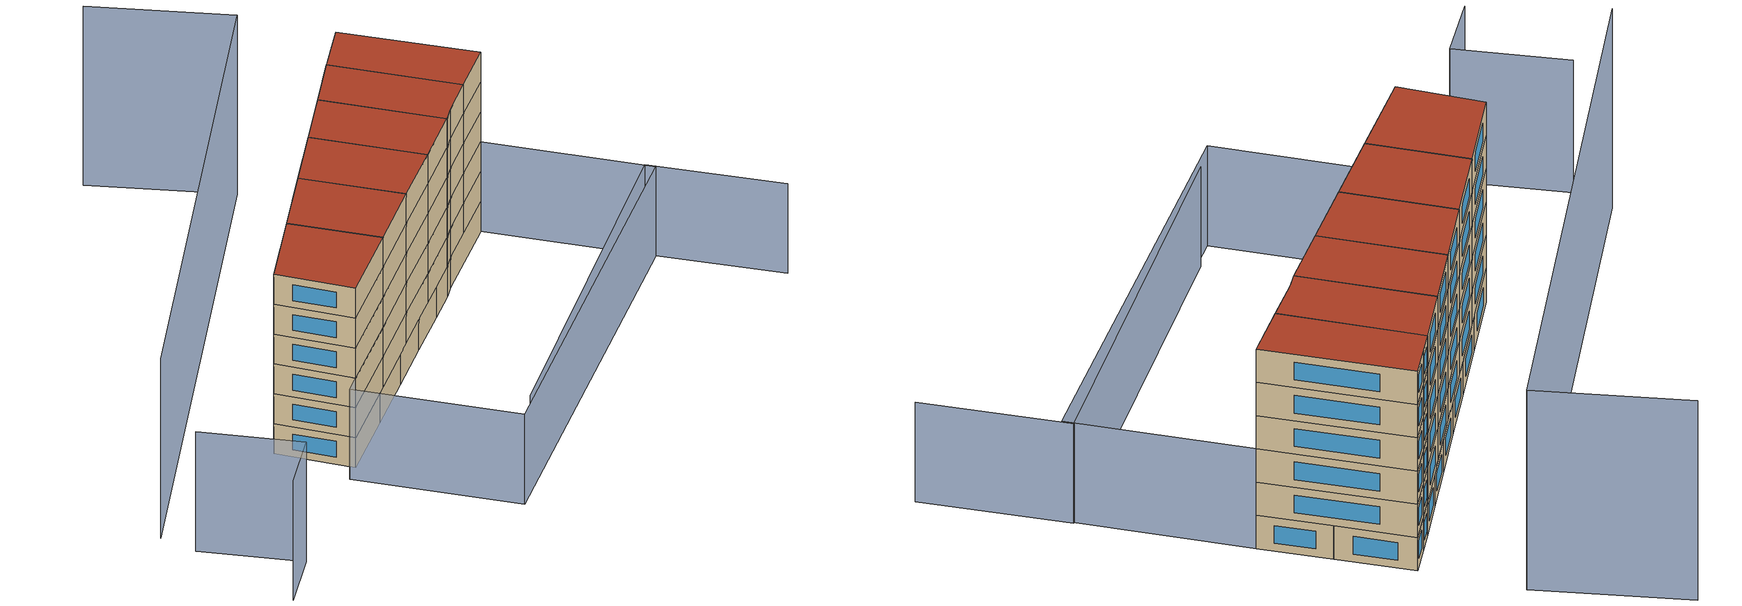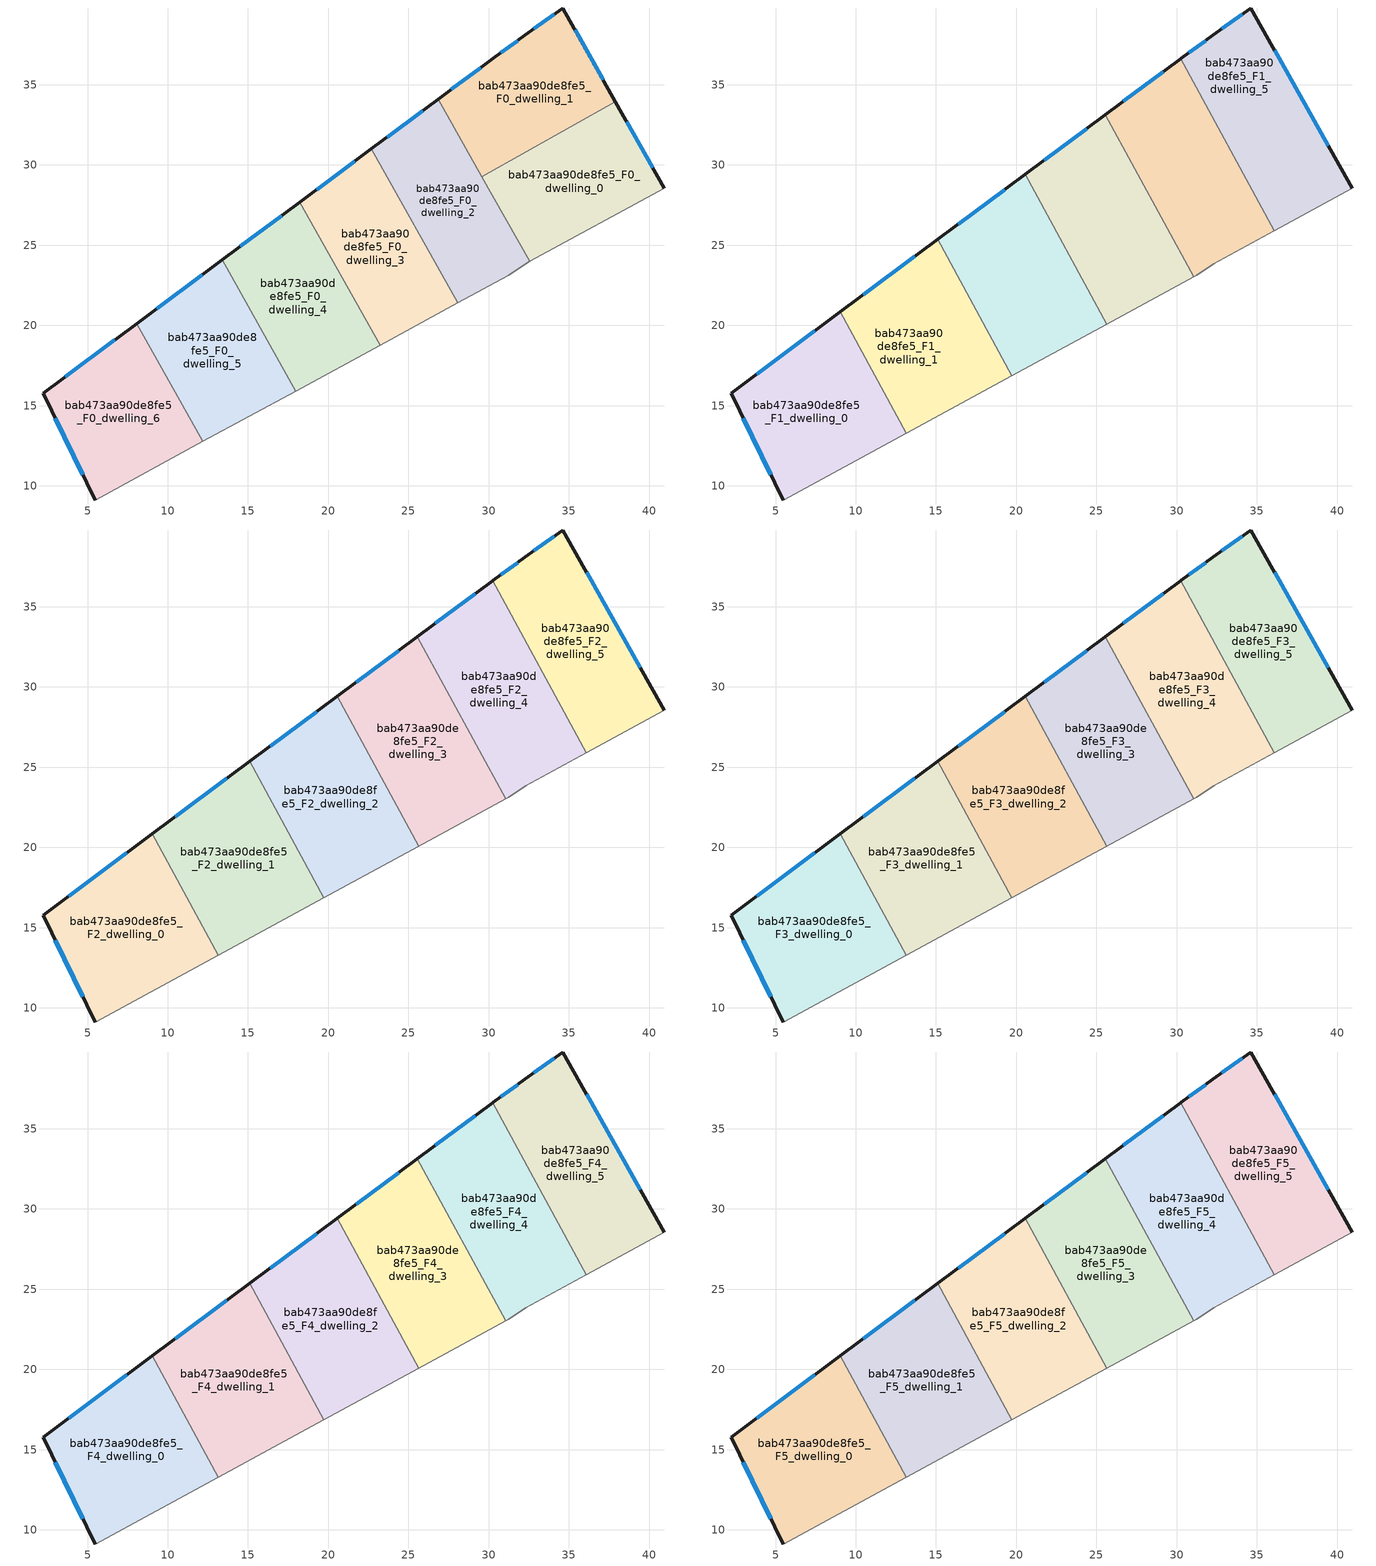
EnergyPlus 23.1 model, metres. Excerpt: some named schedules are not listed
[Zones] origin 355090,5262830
bab473aa90de8fe5_F0_dwelling_0
 floor ground (EU_floor_Construction): 37.91,33.95 40.94,28.54 32.55,23.99 29.58,29.28 z0
 wall outside (EU_wall_Construction): 40.94,28.54 37.91,33.95 z0:3
 wall to bab473aa90de8fe5_F0_dwelling_1 (EU_wall_Construction): 37.91,33.95 29.58,29.28 z0:3
 wall adiabatic (EU_wall_Construction): 32.55,23.99 40.94,28.54 z0:3
 wall to bab473aa90de8fe5_F0_dwelling_2 (EU_wall_Construction): 29.58,29.28 32.55,23.99 z0:3
 window (EU_Window_Construction): 40.23,29.81 38.62,32.68 z0.7:2.3
bab473aa90de8fe5_F0_dwelling_1
 floor ground (EU_floor_Construction): 34.64,39.79 37.91,33.95 29.58,29.28 26.87,34.11 30.3,36.67 32.27,38.08 z0
 wall outside (EU_wall_Construction): 37.91,33.95 34.64,39.79 32.27,38.08 30.3,36.67 26.87,34.11 z0:3
 wall to bab473aa90de8fe5_F0_dwelling_2 (EU_wall_Construction): 26.87,34.11 29.58,29.28 z0:3
 window (EU_Window_Construction): 29.5,36.07 27.68,34.71 / 31.8,37.75 30.76,37 / 34.08,39.38 32.82,38.48 / 37.14,35.32 35.41,38.42 z0.7:2.3
bab473aa90de8fe5_F0_dwelling_2
 floor ground (EU_floor_Construction): 26.87,34.11 32.55,23.99 32.31,23.85 31.27,23.13 28.08,21.4 22.7,31.01 z0
 wall outside (EU_wall_Construction): 26.87,34.11 22.7,31.01 z0:3
 wall adiabatic (EU_wall_Construction): 28.08,21.4 31.27,23.13 32.31,23.85 32.55,23.99 z0:3
 wall to bab473aa90de8fe5_F0_dwelling_3 (EU_wall_Construction): 22.7,31.01 28.08,21.4 z0:3
 window (EU_Window_Construction): 25.89,33.38 23.68,31.74 z0.7:2.3
bab473aa90de8fe5_F0_dwelling_3
 floor ground (EU_floor_Construction): 22.7,31.01 28.08,21.4 23.23,18.77 18.23,27.68 z0
 wall outside (EU_wall_Construction): 22.7,31.01 18.23,27.68 z0:3
 wall adiabatic (EU_wall_Construction): 23.23,18.77 28.08,21.4 z0:3
 wall to bab473aa90de8fe5_F0_dwelling_4 (EU_wall_Construction): 18.23,27.68 23.23,18.77 z0:3
 window (EU_Window_Construction): 21.65,30.23 19.28,28.46 z0.7:2.3
bab473aa90de8fe5_F0_dwelling_4
 floor ground (EU_floor_Construction): 18.23,27.68 23.23,18.77 17.98,15.91 13.39,24.08 z0
 wall outside (EU_wall_Construction): 18.23,27.68 13.39,24.08 z0:3
 wall adiabatic (EU_wall_Construction): 17.98,15.91 23.23,18.77 z0:3
 wall to bab473aa90de8fe5_F0_dwelling_5 (EU_wall_Construction): 13.39,24.08 17.98,15.91 z0:3
 window (EU_Window_Construction): 17.1,26.84 14.53,24.93 z0.7:2.3
 ceiling adiabatic (EU_roof_Construction): 23.23,18.77 18.23,27.68 13.39,24.08 17.98,15.91 z3
bab473aa90de8fe5_F0_dwelling_5
 floor ground (EU_floor_Construction): 13.39,24.08 17.98,15.91 12.19,12.77 8.07,20.12 z0
 wall outside (EU_wall_Construction): 13.39,24.08 8.07,20.12 z0:3
 wall adiabatic (EU_wall_Construction): 12.19,12.77 17.98,15.91 z0:3
 wall to bab473aa90de8fe5_F0_dwelling_6 (EU_wall_Construction): 8.07,20.12 12.19,12.77 z0:3
 window (EU_Window_Construction): 12.14,23.15 9.32,21.05 z0.7:2.3
bab473aa90de8fe5_F0_dwelling_6
 floor ground (EU_floor_Construction): 8.07,20.12 12.19,12.77 5.47,9.12 2.24,15.78 z0
 wall outside (EU_wall_Construction): 8.07,20.12 2.24,15.78 5.47,9.12 z0:3
 wall adiabatic (EU_wall_Construction): 5.47,9.12 12.19,12.77 z0:3
 window (EU_Window_Construction): 3,14.22 4.71,10.68 / 6.7,19.1 3.61,16.8 z0.7:2.3
bab473aa90de8fe5_F1_dwelling_0
 floor to bab473aa90de8fe5_F0_dwelling_6 (EU_floor_Construction): 8.07,20.11 12.19,12.77 5.47,9.12 2.24,15.78 z3
 floor to bab473aa90de8fe5_F0_dwelling_5 (EU_floor_Construction): 9.04,20.84 13.14,13.29 12.19,12.77 8.07,20.11 z3
 wall outside (EU_wall_Construction): 9.04,20.84 2.24,15.78 5.47,9.12 z3:6
 wall adiabatic (EU_wall_Construction): 5.47,9.12 13.15,13.29 z3:6
 wall to bab473aa90de8fe5_F1_dwelling_1 (EU_wall_Construction): 13.15,13.29 9.04,20.84 z3:6
 window (EU_Window_Construction): 3,14.22 4.71,10.68 / 7.45,19.65 3.84,16.97 z3.7:5.3
bab473aa90de8fe5_F1_dwelling_1
 floor to bab473aa90de8fe5_F0_dwelling_5 (EU_floor_Construction): 13.39,24.08 17.98,15.91 13.14,13.29 9.04,20.84 z3
 floor adiabatic (EU_floor_Construction): 15.11,25.36 19.72,16.86 17.98,15.91 13.39,24.08 z3
 wall outside (EU_wall_Construction): 15.11,25.36 9.04,20.84 z3:6
 wall adiabatic (EU_wall_Construction): 13.15,13.29 19.72,16.86 z3:6
 wall to bab473aa90de8fe5_F1_dwelling_2 (EU_wall_Construction): 19.72,16.86 15.11,25.36 z3:6
 window (EU_Window_Construction): 13.68,24.3 10.47,21.9 z3.7:5.3
bab473aa90de8fe5_F1_dwelling_2
 floor adiabatic (EU_floor_Construction): 18.23,27.68 23.23,18.77 19.72,16.86 15.11,25.36 z3
 floor to bab473aa90de8fe5_F0_dwelling_3 (EU_floor_Construction): 20.57,29.42 25.64,20.07 23.23,18.77 18.23,27.68 z3
 wall outside (EU_wall_Construction): 20.57,29.42 15.11,25.36 z3:6
 wall adiabatic (EU_wall_Construction): 19.72,16.86 25.64,20.07 z3:6
 wall to bab473aa90de8fe5_F1_dwelling_3 (EU_wall_Construction): 25.64,20.07 20.57,29.42 z3:6
 window (EU_Window_Construction): 19.28,28.47 16.39,26.31 z3.7:5.3
bab473aa90de8fe5_F1_dwelling_3
 floor to bab473aa90de8fe5_F0_dwelling_2 (EU_floor_Construction): 25.57,33.14 31.06,23.02 28.08,21.4 22.7,31.01 z3
 floor to bab473aa90de8fe5_F0_dwelling_3 (EU_floor_Construction): 22.7,31.01 28.08,21.4 25.64,20.07 20.57,29.42 z3
 wall outside (EU_wall_Construction): 25.57,33.14 20.57,29.42 z3:6
 wall adiabatic (EU_wall_Construction): 25.64,20.07 31.06,23.02 z3:6
 wall to bab473aa90de8fe5_F1_dwelling_4 (EU_wall_Construction): 31.06,23.02 25.57,33.14 z3:6
 window (EU_Window_Construction): 24.39,32.27 21.74,30.29 z3.7:5.3
bab473aa90de8fe5_F1_dwelling_4
 floor to bab473aa90de8fe5_F0_dwelling_0 (EU_floor_Construction): 33.16,31.29 36.08,25.9 32.55,23.99 29.58,29.28 z3
 floor to bab473aa90de8fe5_F0_dwelling_2 (EU_floor_Construction): 26.87,34.11 32.55,23.99 32.31,23.85 31.27,23.13 31.06,23.02 25.57,33.14 z3
 floor to bab473aa90de8fe5_F0_dwelling_1 (EU_floor_Construction): 30.26,36.63 33.16,31.29 29.58,29.28 26.87,34.11 z3
 wall outside (EU_wall_Construction): 30.26,36.63 25.57,33.14 z3:6
 wall to bab473aa90de8fe5_F1_dwelling_5 (EU_wall_Construction): 36.08,25.9 30.26,36.63 z3:6
 wall adiabatic (EU_wall_Construction): 31.06,23.02 31.27,23.13 32.31,23.85 36.08,25.9 z3:6
 window (EU_Window_Construction): 29.15,35.81 26.67,33.96 z3.7:5.3
bab473aa90de8fe5_F1_dwelling_5
 floor to bab473aa90de8fe5_F0_dwelling_0 (EU_floor_Construction): 37.91,33.95 40.94,28.54 36.08,25.9 33.16,31.29 z3
 floor to bab473aa90de8fe5_F0_dwelling_1 (EU_floor_Construction): 34.64,39.79 37.91,33.95 33.16,31.29 30.26,36.63 30.3,36.67 32.27,38.08 z3
 wall outside (EU_wall_Construction): 40.94,28.54 34.64,39.79 32.27,38.08 30.3,36.67 30.26,36.63 z3:6
 wall adiabatic (EU_wall_Construction): 36.08,25.9 40.94,28.54 z3:6
 window (EU_Window_Construction): 31.8,37.75 30.76,37 / 34.08,39.38 32.82,38.48 / 39.46,31.18 36.12,37.15 z3.7:5.3
bab473aa90de8fe5_F2_dwelling_0
 floor to bab473aa90de8fe5_F1_dwelling_0 (EU_floor_Construction): 9.04,20.84 13.15,13.29 5.47,9.12 2.24,15.78 z6
 wall outside (EU_wall_Construction): 9.04,20.84 2.24,15.78 5.47,9.12 z6:9
 wall adiabatic (EU_wall_Construction): 5.47,9.12 13.15,13.29 z6:9
 wall to bab473aa90de8fe5_F2_dwelling_1 (EU_wall_Construction): 13.15,13.29 9.04,20.84 z6:9
 window (EU_Window_Construction): 3,14.22 4.71,10.68 / 7.45,19.65 3.84,16.97 z6.7:8.3
bab473aa90de8fe5_F2_dwelling_1
 floor to bab473aa90de8fe5_F1_dwelling_1 (EU_floor_Construction): 15.11,25.36 19.72,16.86 13.15,13.29 9.04,20.84 z6
 wall outside (EU_wall_Construction): 15.11,25.36 9.04,20.84 z6:9
 wall adiabatic (EU_wall_Construction): 13.15,13.29 19.72,16.86 z6:9
 wall to bab473aa90de8fe5_F2_dwelling_2 (EU_wall_Construction): 19.72,16.86 15.11,25.36 z6:9
 window (EU_Window_Construction): 13.68,24.3 10.47,21.9 z6.7:8.3
bab473aa90de8fe5_F2_dwelling_2
 floor to bab473aa90de8fe5_F1_dwelling_2 (EU_floor_Construction): 20.57,29.42 25.64,20.07 19.72,16.86 15.11,25.36 z6
 wall outside (EU_wall_Construction): 20.57,29.42 15.11,25.36 z6:9
 wall adiabatic (EU_wall_Construction): 19.72,16.86 25.64,20.07 z6:9
 wall to bab473aa90de8fe5_F2_dwelling_3 (EU_wall_Construction): 25.64,20.07 20.57,29.42 z6:9
 window (EU_Window_Construction): 19.28,28.47 16.39,26.31 z6.7:8.3
bab473aa90de8fe5_F2_dwelling_3
 floor to bab473aa90de8fe5_F1_dwelling_3 (EU_floor_Construction): 25.57,33.14 31.06,23.02 25.64,20.07 20.57,29.42 z6
 wall outside (EU_wall_Construction): 25.57,33.14 20.57,29.42 z6:9
 wall adiabatic (EU_wall_Construction): 25.64,20.07 31.06,23.02 z6:9
 wall to bab473aa90de8fe5_F2_dwelling_4 (EU_wall_Construction): 31.06,23.02 25.57,33.14 z6:9
 window (EU_Window_Construction): 24.39,32.27 21.74,30.29 z6.7:8.3
bab473aa90de8fe5_F2_dwelling_4
 floor to bab473aa90de8fe5_F1_dwelling_4 (EU_floor_Construction): 30.26,36.63 36.08,25.9 32.31,23.85 31.27,23.13 31.06,23.02 25.57,33.14 z6
 wall outside (EU_wall_Construction): 30.26,36.63 25.57,33.14 z6:9
 wall to bab473aa90de8fe5_F2_dwelling_5 (EU_wall_Construction): 36.08,25.9 30.26,36.63 z6:9
 wall adiabatic (EU_wall_Construction): 31.06,23.02 31.27,23.13 32.31,23.85 36.08,25.9 z6:9
 window (EU_Window_Construction): 29.15,35.81 26.67,33.96 z6.7:8.3
bab473aa90de8fe5_F2_dwelling_5
 floor to bab473aa90de8fe5_F1_dwelling_5 (EU_floor_Construction): 34.64,39.79 40.94,28.54 36.08,25.9 30.26,36.63 30.3,36.67 32.27,38.08 z6
 wall outside (EU_wall_Construction): 40.94,28.54 34.64,39.79 32.27,38.08 30.3,36.67 30.26,36.63 z6:9
 wall adiabatic (EU_wall_Construction): 36.08,25.9 40.94,28.54 z6:9
 window (EU_Window_Construction): 31.8,37.75 30.76,37 / 34.08,39.38 32.82,38.48 / 39.46,31.18 36.12,37.15 z6.7:8.3
bab473aa90de8fe5_F3_dwelling_0
 floor to bab473aa90de8fe5_F2_dwelling_0 (EU_floor_Construction): 9.04,20.84 13.15,13.29 5.47,9.12 2.24,15.78 z9
 wall outside (EU_wall_Construction): 9.04,20.84 2.24,15.78 5.47,9.12 z9:12
 wall adiabatic (EU_wall_Construction): 5.47,9.12 13.15,13.29 z9:12
 wall to bab473aa90de8fe5_F3_dwelling_1 (EU_wall_Construction): 13.15,13.29 9.04,20.84 z9:12
 window (EU_Window_Construction): 3,14.22 4.71,10.68 / 7.45,19.65 3.84,16.97 z9.7:11.3
bab473aa90de8fe5_F3_dwelling_1
 floor to bab473aa90de8fe5_F2_dwelling_1 (EU_floor_Construction): 15.11,25.36 19.72,16.86 13.15,13.29 9.04,20.84 z9
 wall outside (EU_wall_Construction): 15.11,25.36 9.04,20.84 z9:12
 wall adiabatic (EU_wall_Construction): 13.15,13.29 19.72,16.86 z9:12
 wall to bab473aa90de8fe5_F3_dwelling_2 (EU_wall_Construction): 19.72,16.86 15.11,25.36 z9:12
 window (EU_Window_Construction): 13.68,24.3 10.47,21.9 z9.7:11.3
bab473aa90de8fe5_F3_dwelling_2
 floor to bab473aa90de8fe5_F2_dwelling_2 (EU_floor_Construction): 20.57,29.42 25.64,20.07 19.72,16.86 15.11,25.36 z9
 wall outside (EU_wall_Construction): 20.57,29.42 15.11,25.36 z9:12
 wall adiabatic (EU_wall_Construction): 19.72,16.86 25.64,20.07 z9:12
 wall to bab473aa90de8fe5_F3_dwelling_3 (EU_wall_Construction): 25.64,20.07 20.57,29.42 z9:12
 window (EU_Window_Construction): 19.28,28.47 16.39,26.31 z9.7:11.3
bab473aa90de8fe5_F3_dwelling_3
 floor to bab473aa90de8fe5_F2_dwelling_3 (EU_floor_Construction): 25.57,33.14 31.06,23.02 25.64,20.07 20.57,29.42 z9
 wall outside (EU_wall_Construction): 25.57,33.14 20.57,29.42 z9:12
 wall adiabatic (EU_wall_Construction): 25.64,20.07 31.06,23.02 z9:12
 wall to bab473aa90de8fe5_F3_dwelling_4 (EU_wall_Construction): 31.06,23.02 25.57,33.14 z9:12
 window (EU_Window_Construction): 24.39,32.27 21.74,30.29 z9.7:11.3
bab473aa90de8fe5_F3_dwelling_4
 floor to bab473aa90de8fe5_F2_dwelling_4 (EU_floor_Construction): 30.26,36.63 36.08,25.9 32.31,23.85 31.27,23.13 31.06,23.02 25.57,33.14 z9
 wall outside (EU_wall_Construction): 30.26,36.63 25.57,33.14 z9:12
 wall to bab473aa90de8fe5_F3_dwelling_5 (EU_wall_Construction): 36.08,25.9 30.26,36.63 z9:12
 wall adiabatic (EU_wall_Construction): 31.06,23.02 31.27,23.13 32.31,23.85 36.08,25.9 z9:12
 window (EU_Window_Construction): 29.15,35.81 26.67,33.96 z9.7:11.3
bab473aa90de8fe5_F3_dwelling_5
 floor to bab473aa90de8fe5_F2_dwelling_5 (EU_floor_Construction): 34.64,39.79 40.94,28.54 36.08,25.9 30.26,36.63 30.3,36.67 32.27,38.08 z9
 wall outside (EU_wall_Construction): 40.94,28.54 34.64,39.79 32.27,38.08 30.3,36.67 30.26,36.63 z9:12
 wall adiabatic (EU_wall_Construction): 36.08,25.9 40.94,28.54 z9:12
 window (EU_Window_Construction): 31.8,37.75 30.76,37 / 34.08,39.38 32.82,38.48 / 39.46,31.18 36.12,37.15 z9.7:11.3
bab473aa90de8fe5_F4_dwelling_0
 floor to bab473aa90de8fe5_F3_dwelling_0 (EU_floor_Construction): 9.04,20.84 13.15,13.29 5.47,9.12 2.24,15.78 z12
 wall outside (EU_wall_Construction): 9.04,20.84 2.24,15.78 5.47,9.12 z12:15
 wall adiabatic (EU_wall_Construction): 5.47,9.12 13.15,13.29 z12:15
 wall to bab473aa90de8fe5_F4_dwelling_1 (EU_wall_Construction): 13.15,13.29 9.04,20.84 z12:15
 window (EU_Window_Construction): 3,14.22 4.71,10.68 / 7.45,19.65 3.84,16.97 z12.7:14.3
bab473aa90de8fe5_F4_dwelling_1
 floor to bab473aa90de8fe5_F3_dwelling_1 (EU_floor_Construction): 15.11,25.36 19.72,16.86 13.15,13.29 9.04,20.84 z12
 wall outside (EU_wall_Construction): 15.11,25.36 9.04,20.84 z12:15
 wall adiabatic (EU_wall_Construction): 13.15,13.29 19.72,16.86 z12:15
 wall to bab473aa90de8fe5_F4_dwelling_2 (EU_wall_Construction): 19.72,16.86 15.11,25.36 z12:15
 window (EU_Window_Construction): 13.68,24.3 10.47,21.9 z12.7:14.3
bab473aa90de8fe5_F4_dwelling_2
 floor to bab473aa90de8fe5_F3_dwelling_2 (EU_floor_Construction): 20.57,29.42 25.64,20.07 19.72,16.86 15.11,25.36 z12
 wall outside (EU_wall_Construction): 20.57,29.42 15.11,25.36 z12:15
 wall adiabatic (EU_wall_Construction): 19.72,16.86 25.64,20.07 z12:15
 wall to bab473aa90de8fe5_F4_dwelling_3 (EU_wall_Construction): 25.64,20.07 20.57,29.42 z12:15
 window (EU_Window_Construction): 19.28,28.47 16.39,26.31 z12.7:14.3
bab473aa90de8fe5_F4_dwelling_3
 floor to bab473aa90de8fe5_F3_dwelling_3 (EU_floor_Construction): 25.57,33.14 31.06,23.02 25.64,20.07 20.57,29.42 z12
 wall outside (EU_wall_Construction): 25.57,33.14 20.57,29.42 z12:15
 wall adiabatic (EU_wall_Construction): 25.64,20.07 31.06,23.02 z12:15
 wall to bab473aa90de8fe5_F4_dwelling_4 (EU_wall_Construction): 31.06,23.02 25.57,33.14 z12:15
 window (EU_Window_Construction): 24.39,32.27 21.74,30.29 z12.7:14.3
bab473aa90de8fe5_F4_dwelling_4
 floor to bab473aa90de8fe5_F3_dwelling_4 (EU_floor_Construction): 30.26,36.63 36.08,25.9 32.31,23.85 31.27,23.13 31.06,23.02 25.57,33.14 z12
 wall outside (EU_wall_Construction): 30.26,36.63 25.57,33.14 z12:15
 wall to bab473aa90de8fe5_F4_dwelling_5 (EU_wall_Construction): 36.08,25.9 30.26,36.63 z12:15
 wall adiabatic (EU_wall_Construction): 31.06,23.02 31.27,23.13 32.31,23.85 36.08,25.9 z12:15
 window (EU_Window_Construction): 29.15,35.81 26.67,33.96 z12.7:14.3
bab473aa90de8fe5_F4_dwelling_5
 floor to bab473aa90de8fe5_F3_dwelling_5 (EU_floor_Construction): 34.64,39.79 40.94,28.54 36.08,25.9 30.26,36.63 30.3,36.67 32.27,38.08 z12
 wall outside (EU_wall_Construction): 40.94,28.54 34.64,39.79 32.27,38.08 30.3,36.67 30.26,36.63 z12:15
 wall adiabatic (EU_wall_Construction): 36.08,25.9 40.94,28.54 z12:15
 window (EU_Window_Construction): 31.8,37.75 30.76,37 / 34.08,39.38 32.82,38.48 / 39.46,31.18 36.12,37.15 z12.7:14.3
bab473aa90de8fe5_F5_dwelling_0
 floor to bab473aa90de8fe5_F4_dwelling_0 (EU_floor_Construction): 9.04,20.84 13.15,13.29 5.47,9.12 2.24,15.78 z15
 wall outside (EU_wall_Construction): 9.04,20.84 2.24,15.78 5.47,9.12 z15:18
 wall adiabatic (EU_wall_Construction): 5.47,9.12 13.15,13.29 z15:18
 wall to bab473aa90de8fe5_F5_dwelling_1 (EU_wall_Construction): 13.15,13.29 9.04,20.84 z15:18
 window (EU_Window_Construction): 3,14.22 4.71,10.68 / 7.45,19.65 3.84,16.97 z15.7:17.3
 roof outside (EU_roof_Construction): 13.15,13.29 9.04,20.84 2.24,15.78 5.47,9.12 z18
bab473aa90de8fe5_F5_dwelling_1
 floor to bab473aa90de8fe5_F4_dwelling_1 (EU_floor_Construction): 15.11,25.36 19.72,16.86 13.15,13.29 9.04,20.84 z15
 wall outside (EU_wall_Construction): 15.11,25.36 9.04,20.84 z15:18
 wall adiabatic (EU_wall_Construction): 13.15,13.29 19.72,16.86 z15:18
 wall to bab473aa90de8fe5_F5_dwelling_2 (EU_wall_Construction): 19.72,16.86 15.11,25.36 z15:18
 window (EU_Window_Construction): 13.68,24.3 10.47,21.9 z15.7:17.3
 roof outside (EU_roof_Construction): 19.72,16.86 15.11,25.36 9.04,20.84 13.15,13.29 z18
bab473aa90de8fe5_F5_dwelling_2
 floor to bab473aa90de8fe5_F4_dwelling_2 (EU_floor_Construction): 20.57,29.42 25.64,20.07 19.72,16.86 15.11,25.36 z15
 wall outside (EU_wall_Construction): 20.57,29.42 15.11,25.36 z15:18
 wall adiabatic (EU_wall_Construction): 19.72,16.86 25.64,20.07 z15:18
 wall to bab473aa90de8fe5_F5_dwelling_3 (EU_wall_Construction): 25.64,20.07 20.57,29.42 z15:18
 window (EU_Window_Construction): 19.28,28.47 16.39,26.31 z15.7:17.3
 roof outside (EU_roof_Construction): 25.64,20.07 20.57,29.42 15.11,25.36 19.72,16.86 z18
bab473aa90de8fe5_F5_dwelling_3
 floor to bab473aa90de8fe5_F4_dwelling_3 (EU_floor_Construction): 25.57,33.14 31.06,23.02 25.64,20.07 20.57,29.42 z15
 wall outside (EU_wall_Construction): 25.57,33.14 20.57,29.42 z15:18
 wall adiabatic (EU_wall_Construction): 25.64,20.07 31.06,23.02 z15:18
 wall to bab473aa90de8fe5_F5_dwelling_4 (EU_wall_Construction): 31.06,23.02 25.57,33.14 z15:18
 window (EU_Window_Construction): 24.39,32.27 21.74,30.29 z15.7:17.3
 roof outside (EU_roof_Construction): 31.06,23.02 25.57,33.14 20.57,29.42 25.64,20.07 z18
bab473aa90de8fe5_F5_dwelling_4
 floor to bab473aa90de8fe5_F4_dwelling_4 (EU_floor_Construction): 30.26,36.63 36.08,25.9 32.31,23.85 31.27,23.13 31.06,23.02 25.57,33.14 z15
 wall outside (EU_wall_Construction): 30.26,36.63 25.57,33.14 z15:18
 wall to bab473aa90de8fe5_F5_dwelling_5 (EU_wall_Construction): 36.08,25.9 30.26,36.63 z15:18
 wall adiabatic (EU_wall_Construction): 31.06,23.02 31.27,23.13 32.31,23.85 36.08,25.9 z15:18
 window (EU_Window_Construction): 29.15,35.81 26.67,33.96 z15.7:17.3
 roof outside (EU_roof_Construction): 36.08,25.9 30.26,36.63 25.57,33.14 31.06,23.02 31.27,23.13 32.31,23.85 z18
bab473aa90de8fe5_F5_dwelling_5
 floor to bab473aa90de8fe5_F4_dwelling_5 (EU_floor_Construction): 34.64,39.79 40.94,28.54 36.08,25.9 30.26,36.63 30.3,36.67 32.27,38.08 z15
 wall outside (EU_wall_Construction): 40.94,28.54 34.64,39.79 32.27,38.08 30.3,36.67 30.26,36.63 z15:18
 wall adiabatic (EU_wall_Construction): 36.08,25.9 40.94,28.54 z15:18
 window (EU_Window_Construction): 31.8,37.75 30.76,37 / 34.08,39.38 32.82,38.48 / 39.46,31.18 36.12,37.15 z15.7:17.3
 roof outside (EU_roof_Construction): 40.94,28.54 34.64,39.79 32.27,38.08 30.3,36.67 30.26,36.63 36.08,25.9 z18
shading: -14.02,9.35 -8.63,1.34 / -8.63,1.34 -13.96,-2.25 z0:12; 13.8,-3.7 48.04,15.81 / 48.04,15.81 54.3,4.83 / 3.76,8.18 40.92,28.59 / 40.92,28.59 48.43,14.91 / 48.43,14.91 11.27,-5.5 / 11.27,-5.5 3.76,8.18 z0:9; 22.7,58.35 30.79,47.8 / 30.79,47.8 -14.52,13.04 z0:18
[Building]
EU S2 Campaign: North Axis=0; Terrain=City; Solar Distribution=FullExterior
[Site:Location]
Budapest.Ferenc.Liszt.Intl.AP: Latitude=47.437; Longitude=19.256; Time Zone=1; Elevation=185
[SizingPeriod:WeatherFileDays]
AnnualSizingPeriod: Begin Month=1; Begin Day of Month=1; End Month=12; End Day of Month=31; Day of Week for Start Day=Monday; Use Weather File Daylight Saving Period=No; Use Weather File Rain and Snow Indicators=No
[MATERIAL]
EU_InternalMass_Material: Roughness=MediumRough; Thickness=0.1; Conductivity=1; Density=1800; Specific Heat=900; Thermal Absorptance=0.9; Solar Absorptance=0.7; Visible Absorptance=0.7
[MATERIAL:NOMASS] Roughness=MediumRough; Thermal Absorptance=0.9; Solar Absorptance=0.7; Visible Absorptance=0.7
Name | Thermal Resistance
EU_wall_NoMass | 0.832559
EU_roof_NoMass | 1.39638
EU_floor_NoMass | 0.872794
[WINDOWMATERIAL:SIMPLEGLAZINGSYSTEM]
EU_Window_SimpleGlazing: UFactor=2.79869; Solar Heat Gain Coefficient=0.75; Visible Transmittance=0.75
[CONSTRUCTION]
EU_wall_Construction: EU_wall_NoMass
EU_roof_Construction: EU_roof_NoMass
EU_floor_Construction: EU_floor_NoMass
EU_Window_Construction: EU_Window_SimpleGlazing
EU_InternalMass_Construction: EU_InternalMass_Material
[ZONE] Type=1; Multiplier=1; Ceiling Height=autocalculate; Floor Area=autocalculate; Part of Total Floor Area=Yes
Name | Volume
bab473aa90de8fe5_F0_dwelling_0; bab473aa90de8fe5_F0_dwelling_1 | 175.775
bab473aa90de8fe5_F1_dwelling_0; bab473aa90de8fe5_F2_dwelling_0; bab473aa90de8fe5_F3_dwelling_0; bab473aa90de8fe5_F4_dwelling_0; bab473aa90de8fe5_F5_dwelling_0 | 205.088
bab473aa90de8fe5_F1_dwelling_1; bab473aa90de8fe5_F2_dwelling_1; bab473aa90de8fe5_F3_dwelling_1; bab473aa90de8fe5_F4_dwelling_1; bab473aa90de8fe5_F5_dwelling_1 | 205.091
bab473aa90de8fe5_F0_dwelling_2 | 175.809
bab473aa90de8fe5_F1_dwelling_2; bab473aa90de8fe5_F2_dwelling_2; bab473aa90de8fe5_F3_dwelling_2; bab473aa90de8fe5_F4_dwelling_2; bab473aa90de8fe5_F5_dwelling_2 | 205.072
bab473aa90de8fe5_F0_dwelling_3 | 175.771
bab473aa90de8fe5_F1_dwelling_3; bab473aa90de8fe5_F2_dwelling_3; bab473aa90de8fe5_F3_dwelling_3; bab473aa90de8fe5_F4_dwelling_3; bab473aa90de8fe5_F5_dwelling_3 | 205.067
bab473aa90de8fe5_F0_dwelling_4 | 175.813
bab473aa90de8fe5_F1_dwelling_4; bab473aa90de8fe5_F2_dwelling_4; bab473aa90de8fe5_F3_dwelling_4; bab473aa90de8fe5_F4_dwelling_4; bab473aa90de8fe5_F5_dwelling_4 | 205.089
bab473aa90de8fe5_F0_dwelling_5 | 175.782
bab473aa90de8fe5_F1_dwelling_5; bab473aa90de8fe5_F2_dwelling_5; bab473aa90de8fe5_F3_dwelling_5; bab473aa90de8fe5_F4_dwelling_5; bab473aa90de8fe5_F5_dwelling_5 | 205.076
bab473aa90de8fe5_F0_dwelling_6 | 175.779
[INTERNALMASS] Construction=EU_InternalMass_Construction
Name | Zone or ZoneList | Surface Area
bab473aa90de8fe5_F0_dwelling_0_EU_InternalMass | bab473aa90de8fe5_F0_dwelling_0 | 58.5901
bab473aa90de8fe5_F0_dwelling_1_EU_InternalMass | bab473aa90de8fe5_F0_dwelling_1 | 58.5911
bab473aa90de8fe5_F0_dwelling_2_EU_InternalMass | bab473aa90de8fe5_F0_dwelling_2 | 58.6033
bab473aa90de8fe5_F0_dwelling_3_EU_InternalMass | bab473aa90de8fe5_F0_dwelling_3 | 58.5905
bab473aa90de8fe5_F0_dwelling_4_EU_InternalMass | bab473aa90de8fe5_F0_dwelling_4 | 58.6043
bab473aa90de8fe5_F0_dwelling_5_EU_InternalMass | bab473aa90de8fe5_F0_dwelling_5 | 58.5938
bab473aa90de8fe5_F0_dwelling_6_EU_InternalMass | bab473aa90de8fe5_F0_dwelling_6 | 58.5929
bab473aa90de8fe5_F1_dwelling_0_EU_InternalMass | bab473aa90de8fe5_F1_dwelling_0 | 68.3626
bab473aa90de8fe5_F1_dwelling_1_EU_InternalMass | bab473aa90de8fe5_F1_dwelling_1 | 68.3637
bab473aa90de8fe5_F1_dwelling_2_EU_InternalMass | bab473aa90de8fe5_F1_dwelling_2 | 68.3572
bab473aa90de8fe5_F1_dwelling_3_EU_InternalMass | bab473aa90de8fe5_F1_dwelling_3 | 68.3557
bab473aa90de8fe5_F1_dwelling_4_EU_InternalMass | bab473aa90de8fe5_F1_dwelling_4 | 68.363
bab473aa90de8fe5_F1_dwelling_5_EU_InternalMass | bab473aa90de8fe5_F1_dwelling_5 | 68.3584
bab473aa90de8fe5_F2_dwelling_0_EU_InternalMass | bab473aa90de8fe5_F2_dwelling_0 | 68.3626
bab473aa90de8fe5_F2_dwelling_1_EU_InternalMass | bab473aa90de8fe5_F2_dwelling_1 | 68.3637
bab473aa90de8fe5_F2_dwelling_2_EU_InternalMass | bab473aa90de8fe5_F2_dwelling_2 | 68.3572
bab473aa90de8fe5_F2_dwelling_3_EU_InternalMass | bab473aa90de8fe5_F2_dwelling_3 | 68.3557
bab473aa90de8fe5_F2_dwelling_4_EU_InternalMass | bab473aa90de8fe5_F2_dwelling_4 | 68.363
bab473aa90de8fe5_F2_dwelling_5_EU_InternalMass | bab473aa90de8fe5_F2_dwelling_5 | 68.3584
bab473aa90de8fe5_F3_dwelling_0_EU_InternalMass | bab473aa90de8fe5_F3_dwelling_0 | 68.3626
bab473aa90de8fe5_F3_dwelling_1_EU_InternalMass | bab473aa90de8fe5_F3_dwelling_1 | 68.3637
bab473aa90de8fe5_F3_dwelling_2_EU_InternalMass | bab473aa90de8fe5_F3_dwelling_2 | 68.3572
bab473aa90de8fe5_F3_dwelling_3_EU_InternalMass | bab473aa90de8fe5_F3_dwelling_3 | 68.3557
bab473aa90de8fe5_F3_dwelling_4_EU_InternalMass | bab473aa90de8fe5_F3_dwelling_4 | 68.363
bab473aa90de8fe5_F3_dwelling_5_EU_InternalMass | bab473aa90de8fe5_F3_dwelling_5 | 68.3584
bab473aa90de8fe5_F4_dwelling_0_EU_InternalMass | bab473aa90de8fe5_F4_dwelling_0 | 68.3626
bab473aa90de8fe5_F4_dwelling_1_EU_InternalMass | bab473aa90de8fe5_F4_dwelling_1 | 68.3637
bab473aa90de8fe5_F4_dwelling_2_EU_InternalMass | bab473aa90de8fe5_F4_dwelling_2 | 68.3572
bab473aa90de8fe5_F4_dwelling_3_EU_InternalMass | bab473aa90de8fe5_F4_dwelling_3 | 68.3557
bab473aa90de8fe5_F4_dwelling_4_EU_InternalMass | bab473aa90de8fe5_F4_dwelling_4 | 68.363
bab473aa90de8fe5_F4_dwelling_5_EU_InternalMass | bab473aa90de8fe5_F4_dwelling_5 | 68.3584
bab473aa90de8fe5_F5_dwelling_0_EU_InternalMass | bab473aa90de8fe5_F5_dwelling_0 | 68.3626
bab473aa90de8fe5_F5_dwelling_1_EU_InternalMass | bab473aa90de8fe5_F5_dwelling_1 | 68.3637
bab473aa90de8fe5_F5_dwelling_2_EU_InternalMass | bab473aa90de8fe5_F5_dwelling_2 | 68.3572
bab473aa90de8fe5_F5_dwelling_3_EU_InternalMass | bab473aa90de8fe5_F5_dwelling_3 | 68.3557
bab473aa90de8fe5_F5_dwelling_4_EU_InternalMass | bab473aa90de8fe5_F5_dwelling_4 | 68.363
bab473aa90de8fe5_F5_dwelling_5_EU_InternalMass | bab473aa90de8fe5_F5_dwelling_5 | 68.3584
[OTHEREQUIPMENT] Fuel Type=Electricity; Design Level Calculation Method=Watts/Area; Power per Zone Floor Area=1; Fraction Latent=0; Fraction Radiant=0; Fraction Lost=0; Carbon Dioxide Generation Rate=0; EndUse Subcategory=EU_Step8_InternalGains
Name | Zone or ZoneList or Space or SpaceList | Schedule
EU_Step8_InternalGain_bab473aa90de8fe5_F0_dwelling_0_f000 | bab473aa90de8fe5_F0_dwelling_0 | EU_Step8_GainSchedule_bab473aa90de8fe5_F0_dwelling_0_f000
EU_Step8_InternalGain_bab473aa90de8fe5_F0_dwelling_1_f000 | bab473aa90de8fe5_F0_dwelling_1 | EU_Step8_GainSchedule_bab473aa90de8fe5_F0_dwelling_1_f000
EU_Step8_InternalGain_bab473aa90de8fe5_F0_dwelling_2_f000 | bab473aa90de8fe5_F0_dwelling_2 | EU_Step8_GainSchedule_bab473aa90de8fe5_F0_dwelling_2_f000
EU_Step8_InternalGain_bab473aa90de8fe5_F0_dwelling_3_f000 | bab473aa90de8fe5_F0_dwelling_3 | EU_Step8_GainSchedule_bab473aa90de8fe5_F0_dwelling_3_f000
EU_Step8_InternalGain_bab473aa90de8fe5_F0_dwelling_4_f000 | bab473aa90de8fe5_F0_dwelling_4 | EU_Step8_GainSchedule_bab473aa90de8fe5_F0_dwelling_4_f000
EU_Step8_InternalGain_bab473aa90de8fe5_F0_dwelling_5_f000 | bab473aa90de8fe5_F0_dwelling_5 | EU_Step8_GainSchedule_bab473aa90de8fe5_F0_dwelling_5_f000
EU_Step8_InternalGain_bab473aa90de8fe5_F0_dwelling_6_f000 | bab473aa90de8fe5_F0_dwelling_6 | EU_Step8_GainSchedule_bab473aa90de8fe5_F0_dwelling_6_f000
EU_Step8_InternalGain_bab473aa90de8fe5_F1_dwelling_0_f000 | bab473aa90de8fe5_F1_dwelling_0 | EU_Step8_GainSchedule_bab473aa90de8fe5_F1_dwelling_0_f000
EU_Step8_InternalGain_bab473aa90de8fe5_F1_dwelling_1_f000 | bab473aa90de8fe5_F1_dwelling_1 | EU_Step8_GainSchedule_bab473aa90de8fe5_F1_dwelling_1_f000
EU_Step8_InternalGain_bab473aa90de8fe5_F1_dwelling_2_f000 | bab473aa90de8fe5_F1_dwelling_2 | EU_Step8_GainSchedule_bab473aa90de8fe5_F1_dwelling_2_f000
EU_Step8_InternalGain_bab473aa90de8fe5_F1_dwelling_3_f000 | bab473aa90de8fe5_F1_dwelling_3 | EU_Step8_GainSchedule_bab473aa90de8fe5_F1_dwelling_3_f000
EU_Step8_InternalGain_bab473aa90de8fe5_F1_dwelling_4_f000 | bab473aa90de8fe5_F1_dwelling_4 | EU_Step8_GainSchedule_bab473aa90de8fe5_F1_dwelling_4_f000
EU_Step8_InternalGain_bab473aa90de8fe5_F1_dwelling_5_f000 | bab473aa90de8fe5_F1_dwelling_5 | EU_Step8_GainSchedule_bab473aa90de8fe5_F1_dwelling_5_f000
EU_Step8_InternalGain_bab473aa90de8fe5_F2_dwelling_0_f000 | bab473aa90de8fe5_F2_dwelling_0 | EU_Step8_GainSchedule_bab473aa90de8fe5_F2_dwelling_0_f000
EU_Step8_InternalGain_bab473aa90de8fe5_F2_dwelling_1_f000 | bab473aa90de8fe5_F2_dwelling_1 | EU_Step8_GainSchedule_bab473aa90de8fe5_F2_dwelling_1_f000
EU_Step8_InternalGain_bab473aa90de8fe5_F2_dwelling_2_f000 | bab473aa90de8fe5_F2_dwelling_2 | EU_Step8_GainSchedule_bab473aa90de8fe5_F2_dwelling_2_f000
EU_Step8_InternalGain_bab473aa90de8fe5_F2_dwelling_3_f000 | bab473aa90de8fe5_F2_dwelling_3 | EU_Step8_GainSchedule_bab473aa90de8fe5_F2_dwelling_3_f000
EU_Step8_InternalGain_bab473aa90de8fe5_F2_dwelling_4_f000 | bab473aa90de8fe5_F2_dwelling_4 | EU_Step8_GainSchedule_bab473aa90de8fe5_F2_dwelling_4_f000
EU_Step8_InternalGain_bab473aa90de8fe5_F2_dwelling_5_f000 | bab473aa90de8fe5_F2_dwelling_5 | EU_Step8_GainSchedule_bab473aa90de8fe5_F2_dwelling_5_f000
EU_Step8_InternalGain_bab473aa90de8fe5_F3_dwelling_0_f000 | bab473aa90de8fe5_F3_dwelling_0 | EU_Step8_GainSchedule_bab473aa90de8fe5_F3_dwelling_0_f000
EU_Step8_InternalGain_bab473aa90de8fe5_F3_dwelling_1_f000 | bab473aa90de8fe5_F3_dwelling_1 | EU_Step8_GainSchedule_bab473aa90de8fe5_F3_dwelling_1_f000
EU_Step8_InternalGain_bab473aa90de8fe5_F3_dwelling_2_f000 | bab473aa90de8fe5_F3_dwelling_2 | EU_Step8_GainSchedule_bab473aa90de8fe5_F3_dwelling_2_f000
EU_Step8_InternalGain_bab473aa90de8fe5_F3_dwelling_3_f000 | bab473aa90de8fe5_F3_dwelling_3 | EU_Step8_GainSchedule_bab473aa90de8fe5_F3_dwelling_3_f000
EU_Step8_InternalGain_bab473aa90de8fe5_F3_dwelling_4_f000 | bab473aa90de8fe5_F3_dwelling_4 | EU_Step8_GainSchedule_bab473aa90de8fe5_F3_dwelling_4_f000
EU_Step8_InternalGain_bab473aa90de8fe5_F3_dwelling_5_f000 | bab473aa90de8fe5_F3_dwelling_5 | EU_Step8_GainSchedule_bab473aa90de8fe5_F3_dwelling_5_f000
EU_Step8_InternalGain_bab473aa90de8fe5_F4_dwelling_0_f000 | bab473aa90de8fe5_F4_dwelling_0 | EU_Step8_GainSchedule_bab473aa90de8fe5_F4_dwelling_0_f000
EU_Step8_InternalGain_bab473aa90de8fe5_F4_dwelling_1_f000 | bab473aa90de8fe5_F4_dwelling_1 | EU_Step8_GainSchedule_bab473aa90de8fe5_F4_dwelling_1_f000
EU_Step8_InternalGain_bab473aa90de8fe5_F4_dwelling_2_f000 | bab473aa90de8fe5_F4_dwelling_2 | EU_Step8_GainSchedule_bab473aa90de8fe5_F4_dwelling_2_f000
EU_Step8_InternalGain_bab473aa90de8fe5_F4_dwelling_3_f000 | bab473aa90de8fe5_F4_dwelling_3 | EU_Step8_GainSchedule_bab473aa90de8fe5_F4_dwelling_3_f000
EU_Step8_InternalGain_bab473aa90de8fe5_F4_dwelling_4_f000 | bab473aa90de8fe5_F4_dwelling_4 | EU_Step8_GainSchedule_bab473aa90de8fe5_F4_dwelling_4_f000
EU_Step8_InternalGain_bab473aa90de8fe5_F4_dwelling_5_f000 | bab473aa90de8fe5_F4_dwelling_5 | EU_Step8_GainSchedule_bab473aa90de8fe5_F4_dwelling_5_f000
EU_Step8_InternalGain_bab473aa90de8fe5_F5_dwelling_0_f000 | bab473aa90de8fe5_F5_dwelling_0 | EU_Step8_GainSchedule_bab473aa90de8fe5_F5_dwelling_0_f000
EU_Step8_InternalGain_bab473aa90de8fe5_F5_dwelling_1_f000 | bab473aa90de8fe5_F5_dwelling_1 | EU_Step8_GainSchedule_bab473aa90de8fe5_F5_dwelling_1_f000
EU_Step8_InternalGain_bab473aa90de8fe5_F5_dwelling_2_f000 | bab473aa90de8fe5_F5_dwelling_2 | EU_Step8_GainSchedule_bab473aa90de8fe5_F5_dwelling_2_f000
EU_Step8_InternalGain_bab473aa90de8fe5_F5_dwelling_3_f000 | bab473aa90de8fe5_F5_dwelling_3 | EU_Step8_GainSchedule_bab473aa90de8fe5_F5_dwelling_3_f000
EU_Step8_InternalGain_bab473aa90de8fe5_F5_dwelling_4_f000 | bab473aa90de8fe5_F5_dwelling_4 | EU_Step8_GainSchedule_bab473aa90de8fe5_F5_dwelling_4_f000
EU_Step8_InternalGain_bab473aa90de8fe5_F5_dwelling_5_f000 | bab473aa90de8fe5_F5_dwelling_5 | EU_Step8_GainSchedule_bab473aa90de8fe5_F5_dwelling_5_f000
[ZONEVENTILATION:DESIGNFLOWRATE] Schedule=EU_AlwaysOn; Design Flow Rate Calculation Method=AirChanges/Hour; Air Changes per Hour=0.475469; Ventilation Type=Natural; Fan Pressure Rise=0; Fan Total Efficiency=1; Constant Term Coefficient=1; Temperature Term Coefficient=0; Velocity Term Coefficient=0; Velocity Squared Term Coefficient=0; Minimum Indoor Temperature=-100; Maximum Indoor Temperature=100; Delta Temperature=-100; Minimum Outdoor Temperature=-100; Maximum Outdoor Temperature=100; Maximum Wind Speed=40
Name | Zone or ZoneList or Space or SpaceList
EU_ConstantAir_bab473aa90de8fe5_F0_dwelling_0 | bab473aa90de8fe5_F0_dwelling_0
EU_ConstantAir_bab473aa90de8fe5_F0_dwelling_1 | bab473aa90de8fe5_F0_dwelling_1
EU_ConstantAir_bab473aa90de8fe5_F0_dwelling_2 | bab473aa90de8fe5_F0_dwelling_2
EU_ConstantAir_bab473aa90de8fe5_F0_dwelling_3 | bab473aa90de8fe5_F0_dwelling_3
EU_ConstantAir_bab473aa90de8fe5_F0_dwelling_4 | bab473aa90de8fe5_F0_dwelling_4
EU_ConstantAir_bab473aa90de8fe5_F0_dwelling_5 | bab473aa90de8fe5_F0_dwelling_5
EU_ConstantAir_bab473aa90de8fe5_F0_dwelling_6 | bab473aa90de8fe5_F0_dwelling_6
EU_ConstantAir_bab473aa90de8fe5_F1_dwelling_0 | bab473aa90de8fe5_F1_dwelling_0
EU_ConstantAir_bab473aa90de8fe5_F1_dwelling_1 | bab473aa90de8fe5_F1_dwelling_1
EU_ConstantAir_bab473aa90de8fe5_F1_dwelling_2 | bab473aa90de8fe5_F1_dwelling_2
EU_ConstantAir_bab473aa90de8fe5_F1_dwelling_3 | bab473aa90de8fe5_F1_dwelling_3
EU_ConstantAir_bab473aa90de8fe5_F1_dwelling_4 | bab473aa90de8fe5_F1_dwelling_4
EU_ConstantAir_bab473aa90de8fe5_F1_dwelling_5 | bab473aa90de8fe5_F1_dwelling_5
EU_ConstantAir_bab473aa90de8fe5_F2_dwelling_0 | bab473aa90de8fe5_F2_dwelling_0
EU_ConstantAir_bab473aa90de8fe5_F2_dwelling_1 | bab473aa90de8fe5_F2_dwelling_1
EU_ConstantAir_bab473aa90de8fe5_F2_dwelling_2 | bab473aa90de8fe5_F2_dwelling_2
EU_ConstantAir_bab473aa90de8fe5_F2_dwelling_3 | bab473aa90de8fe5_F2_dwelling_3
EU_ConstantAir_bab473aa90de8fe5_F2_dwelling_4 | bab473aa90de8fe5_F2_dwelling_4
EU_ConstantAir_bab473aa90de8fe5_F2_dwelling_5 | bab473aa90de8fe5_F2_dwelling_5
EU_ConstantAir_bab473aa90de8fe5_F3_dwelling_0 | bab473aa90de8fe5_F3_dwelling_0
EU_ConstantAir_bab473aa90de8fe5_F3_dwelling_1 | bab473aa90de8fe5_F3_dwelling_1
EU_ConstantAir_bab473aa90de8fe5_F3_dwelling_2 | bab473aa90de8fe5_F3_dwelling_2
EU_ConstantAir_bab473aa90de8fe5_F3_dwelling_3 | bab473aa90de8fe5_F3_dwelling_3
EU_ConstantAir_bab473aa90de8fe5_F3_dwelling_4 | bab473aa90de8fe5_F3_dwelling_4
EU_ConstantAir_bab473aa90de8fe5_F3_dwelling_5 | bab473aa90de8fe5_F3_dwelling_5
EU_ConstantAir_bab473aa90de8fe5_F4_dwelling_0 | bab473aa90de8fe5_F4_dwelling_0
EU_ConstantAir_bab473aa90de8fe5_F4_dwelling_1 | bab473aa90de8fe5_F4_dwelling_1
EU_ConstantAir_bab473aa90de8fe5_F4_dwelling_2 | bab473aa90de8fe5_F4_dwelling_2
EU_ConstantAir_bab473aa90de8fe5_F4_dwelling_3 | bab473aa90de8fe5_F4_dwelling_3
EU_ConstantAir_bab473aa90de8fe5_F4_dwelling_4 | bab473aa90de8fe5_F4_dwelling_4
EU_ConstantAir_bab473aa90de8fe5_F4_dwelling_5 | bab473aa90de8fe5_F4_dwelling_5
EU_ConstantAir_bab473aa90de8fe5_F5_dwelling_0 | bab473aa90de8fe5_F5_dwelling_0
EU_ConstantAir_bab473aa90de8fe5_F5_dwelling_1 | bab473aa90de8fe5_F5_dwelling_1
EU_ConstantAir_bab473aa90de8fe5_F5_dwelling_2 | bab473aa90de8fe5_F5_dwelling_2
EU_ConstantAir_bab473aa90de8fe5_F5_dwelling_3 | bab473aa90de8fe5_F5_dwelling_3
EU_ConstantAir_bab473aa90de8fe5_F5_dwelling_4 | bab473aa90de8fe5_F5_dwelling_4
EU_ConstantAir_bab473aa90de8fe5_F5_dwelling_5 | bab473aa90de8fe5_F5_dwelling_5
[HVACTEMPLATE:ZONE:IDEALLOADSAIRSYSTEM] System Availability Schedule=EU_AlwaysOn; Maximum Heating Supply Air Temperature=50; Minimum Cooling Supply Air Temperature=13; Maximum Heating Supply Air Humidity Ratio=0.0156; Minimum Cooling Supply Air Humidity Ratio=0.0077; Heating Limit=NoLimit; Cooling Limit=NoLimit; Heating Availability Schedule=EU_AlwaysOn; Cooling Availability Schedule=EU_CoolingOff; Dehumidification Control Type=ConstantSensibleHeatRatio; Cooling Sensible Heat Ratio=0.7; Dehumidification Setpoint=60; Humidification Control Type=None; Humidification Setpoint=30; Outdoor Air Method=None; Outdoor Air Flow Rate per Person=0.00944; Outdoor Air Flow Rate per Zone Floor Area=0; Outdoor Air Flow Rate per Zone=0; Demand Controlled Ventilation Type=None; Outdoor Air Economizer Type=NoEconomizer; Heat Recovery Type=None; Sensible Heat Recovery Effectiveness=0.7; Latent Heat Recovery Effectiveness=0.65
Name | Template Thermostat
bab473aa90de8fe5_F0_dwelling_0 | EU_HeatOnly_bab473aa90de8fe5_F0_dwelling_0
bab473aa90de8fe5_F0_dwelling_1 | EU_HeatOnly_bab473aa90de8fe5_F0_dwelling_1
bab473aa90de8fe5_F0_dwelling_2 | EU_HeatOnly_bab473aa90de8fe5_F0_dwelling_2
bab473aa90de8fe5_F0_dwelling_3 | EU_HeatOnly_bab473aa90de8fe5_F0_dwelling_3
bab473aa90de8fe5_F0_dwelling_4 | EU_HeatOnly_bab473aa90de8fe5_F0_dwelling_4
bab473aa90de8fe5_F0_dwelling_5 | EU_HeatOnly_bab473aa90de8fe5_F0_dwelling_5
bab473aa90de8fe5_F0_dwelling_6 | EU_HeatOnly_bab473aa90de8fe5_F0_dwelling_6
bab473aa90de8fe5_F1_dwelling_0 | EU_HeatOnly_bab473aa90de8fe5_F1_dwelling_0
bab473aa90de8fe5_F1_dwelling_1 | EU_HeatOnly_bab473aa90de8fe5_F1_dwelling_1
bab473aa90de8fe5_F1_dwelling_2 | EU_HeatOnly_bab473aa90de8fe5_F1_dwelling_2
bab473aa90de8fe5_F1_dwelling_3 | EU_HeatOnly_bab473aa90de8fe5_F1_dwelling_3
bab473aa90de8fe5_F1_dwelling_4 | EU_HeatOnly_bab473aa90de8fe5_F1_dwelling_4
bab473aa90de8fe5_F1_dwelling_5 | EU_HeatOnly_bab473aa90de8fe5_F1_dwelling_5
bab473aa90de8fe5_F2_dwelling_0 | EU_HeatOnly_bab473aa90de8fe5_F2_dwelling_0
bab473aa90de8fe5_F2_dwelling_1 | EU_HeatOnly_bab473aa90de8fe5_F2_dwelling_1
bab473aa90de8fe5_F2_dwelling_2 | EU_HeatOnly_bab473aa90de8fe5_F2_dwelling_2
bab473aa90de8fe5_F2_dwelling_3 | EU_HeatOnly_bab473aa90de8fe5_F2_dwelling_3
bab473aa90de8fe5_F2_dwelling_4 | EU_HeatOnly_bab473aa90de8fe5_F2_dwelling_4
bab473aa90de8fe5_F2_dwelling_5 | EU_HeatOnly_bab473aa90de8fe5_F2_dwelling_5
bab473aa90de8fe5_F3_dwelling_0 | EU_HeatOnly_bab473aa90de8fe5_F3_dwelling_0
bab473aa90de8fe5_F3_dwelling_1 | EU_HeatOnly_bab473aa90de8fe5_F3_dwelling_1
bab473aa90de8fe5_F3_dwelling_2 | EU_HeatOnly_bab473aa90de8fe5_F3_dwelling_2
bab473aa90de8fe5_F3_dwelling_3 | EU_HeatOnly_bab473aa90de8fe5_F3_dwelling_3
bab473aa90de8fe5_F3_dwelling_4 | EU_HeatOnly_bab473aa90de8fe5_F3_dwelling_4
bab473aa90de8fe5_F3_dwelling_5 | EU_HeatOnly_bab473aa90de8fe5_F3_dwelling_5
bab473aa90de8fe5_F4_dwelling_0 | EU_HeatOnly_bab473aa90de8fe5_F4_dwelling_0
bab473aa90de8fe5_F4_dwelling_1 | EU_HeatOnly_bab473aa90de8fe5_F4_dwelling_1
bab473aa90de8fe5_F4_dwelling_2 | EU_HeatOnly_bab473aa90de8fe5_F4_dwelling_2
bab473aa90de8fe5_F4_dwelling_3 | EU_HeatOnly_bab473aa90de8fe5_F4_dwelling_3
bab473aa90de8fe5_F4_dwelling_4 | EU_HeatOnly_bab473aa90de8fe5_F4_dwelling_4
bab473aa90de8fe5_F4_dwelling_5 | EU_HeatOnly_bab473aa90de8fe5_F4_dwelling_5
bab473aa90de8fe5_F5_dwelling_0 | EU_HeatOnly_bab473aa90de8fe5_F5_dwelling_0
bab473aa90de8fe5_F5_dwelling_1 | EU_HeatOnly_bab473aa90de8fe5_F5_dwelling_1
bab473aa90de8fe5_F5_dwelling_2 | EU_HeatOnly_bab473aa90de8fe5_F5_dwelling_2
bab473aa90de8fe5_F5_dwelling_3 | EU_HeatOnly_bab473aa90de8fe5_F5_dwelling_3
bab473aa90de8fe5_F5_dwelling_4 | EU_HeatOnly_bab473aa90de8fe5_F5_dwelling_4
bab473aa90de8fe5_F5_dwelling_5 | EU_HeatOnly_bab473aa90de8fe5_F5_dwelling_5
[SIZING:ZONE] Zone Cooling Design Supply Air Temperature Input Method=SupplyAirTemperature; Zone Cooling Design Supply Air Temperature=13; Zone Heating Design Supply Air Temperature Input Method=SupplyAirTemperature; Zone Heating Design Supply Air Temperature=50; Zone Cooling Design Supply Air Humidity Ratio=0.008; Zone Heating Design Supply Air Humidity Ratio=0.008; Cooling Design Air Flow Method=DesignDay; Cooling Design Air Flow Rate=0; Cooling Minimum Air Flow per Zone Floor Area=0.000762; Cooling Minimum Air Flow=0; Cooling Minimum Air Flow Fraction=0.2; Heating Design Air Flow Method=DesignDay; Heating Design Air Flow Rate=0; Heating Maximum Air Flow per Zone Floor Area=0.002032; Heating Maximum Air Flow=0.141576; Heating Maximum Air Flow Fraction=0.3; Account for Dedicated Outdoor Air System=No; Dedicated Outdoor Air System Control Strategy=NeutralSupplyAir; Dedicated Outdoor Air Low Setpoint Temperature for Design=autosize; Dedicated Outdoor Air High Setpoint Temperature for Design=autosize; Zone Load Sizing Method=Sensible Load Only No Latent Load; Zone Latent Cooling Design Supply Air Humidity Ratio Input Method=HumidityRatioDifference; Zone Cooling Design Supply Air Humidity Ratio Difference=0.005; Zone Latent Heating Design Supply Air Humidity Ratio Input Method=HumidityRatioDifference; Zone Humidification Design Supply Air Humidity Ratio Difference=0.005
bab473aa90de8fe5_F0_dwelling_0; bab473aa90de8fe5_F0_dwelling_1; bab473aa90de8fe5_F0_dwelling_2; bab473aa90de8fe5_F0_dwelling_3; bab473aa90de8fe5_F0_dwelling_4; bab473aa90de8fe5_F0_dwelling_5; bab473aa90de8fe5_F0_dwelling_6; bab473aa90de8fe5_F1_dwelling_0; bab473aa90de8fe5_F1_dwelling_1; bab473aa90de8fe5_F1_dwelling_2; bab473aa90de8fe5_F1_dwelling_3; bab473aa90de8fe5_F1_dwelling_4; bab473aa90de8fe5_F1_dwelling_5; bab473aa90de8fe5_F2_dwelling_0; bab473aa90de8fe5_F2_dwelling_1; bab473aa90de8fe5_F2_dwelling_2; bab473aa90de8fe5_F2_dwelling_3; bab473aa90de8fe5_F2_dwelling_4; bab473aa90de8fe5_F2_dwelling_5; bab473aa90de8fe5_F3_dwelling_0; bab473aa90de8fe5_F3_dwelling_1; bab473aa90de8fe5_F3_dwelling_2; bab473aa90de8fe5_F3_dwelling_3; bab473aa90de8fe5_F3_dwelling_4; bab473aa90de8fe5_F3_dwelling_5; bab473aa90de8fe5_F4_dwelling_0; bab473aa90de8fe5_F4_dwelling_1; bab473aa90de8fe5_F4_dwelling_2; bab473aa90de8fe5_F4_dwelling_3; bab473aa90de8fe5_F4_dwelling_4; bab473aa90de8fe5_F4_dwelling_5; bab473aa90de8fe5_F5_dwelling_0; bab473aa90de8fe5_F5_dwelling_1; bab473aa90de8fe5_F5_dwelling_2; bab473aa90de8fe5_F5_dwelling_3; bab473aa90de8fe5_F5_dwelling_4; bab473aa90de8fe5_F5_dwelling_5
[SCHEDULE:FILE] Column Number=1; Rows to Skip at Top=0; Number of Hours of Data=8760; Column Separator=Comma; Interpolate to Timestep=No; Minutes per Item=60; Adjust Schedule for Daylight Savings=Yes
Name | File
EU_Step8_GainSchedule_bab473aa90de8fe5_F0_dwelling_0_f000 | ../../schedules/bab473aa90de8fe5/bab473aa90de8fe5_F0_dwelling_0_f000_gain.csv
EU_Step8_GainSchedule_bab473aa90de8fe5_F0_dwelling_1_f000 | ../../schedules/bab473aa90de8fe5/bab473aa90de8fe5_F0_dwelling_1_f000_gain.csv
EU_Step8_GainSchedule_bab473aa90de8fe5_F0_dwelling_2_f000 | ../../schedules/bab473aa90de8fe5/bab473aa90de8fe5_F0_dwelling_2_f000_gain.csv
EU_Step8_GainSchedule_bab473aa90de8fe5_F0_dwelling_3_f000 | ../../schedules/bab473aa90de8fe5/bab473aa90de8fe5_F0_dwelling_3_f000_gain.csv
EU_Step8_GainSchedule_bab473aa90de8fe5_F0_dwelling_4_f000 | ../../schedules/bab473aa90de8fe5/bab473aa90de8fe5_F0_dwelling_4_f000_gain.csv
EU_Step8_GainSchedule_bab473aa90de8fe5_F0_dwelling_5_f000 | ../../schedules/bab473aa90de8fe5/bab473aa90de8fe5_F0_dwelling_5_f000_gain.csv
EU_Step8_GainSchedule_bab473aa90de8fe5_F0_dwelling_6_f000 | ../../schedules/bab473aa90de8fe5/bab473aa90de8fe5_F0_dwelling_6_f000_gain.csv
EU_Step8_GainSchedule_bab473aa90de8fe5_F1_dwelling_0_f000 | ../../schedules/bab473aa90de8fe5/bab473aa90de8fe5_F1_dwelling_0_f000_gain.csv
